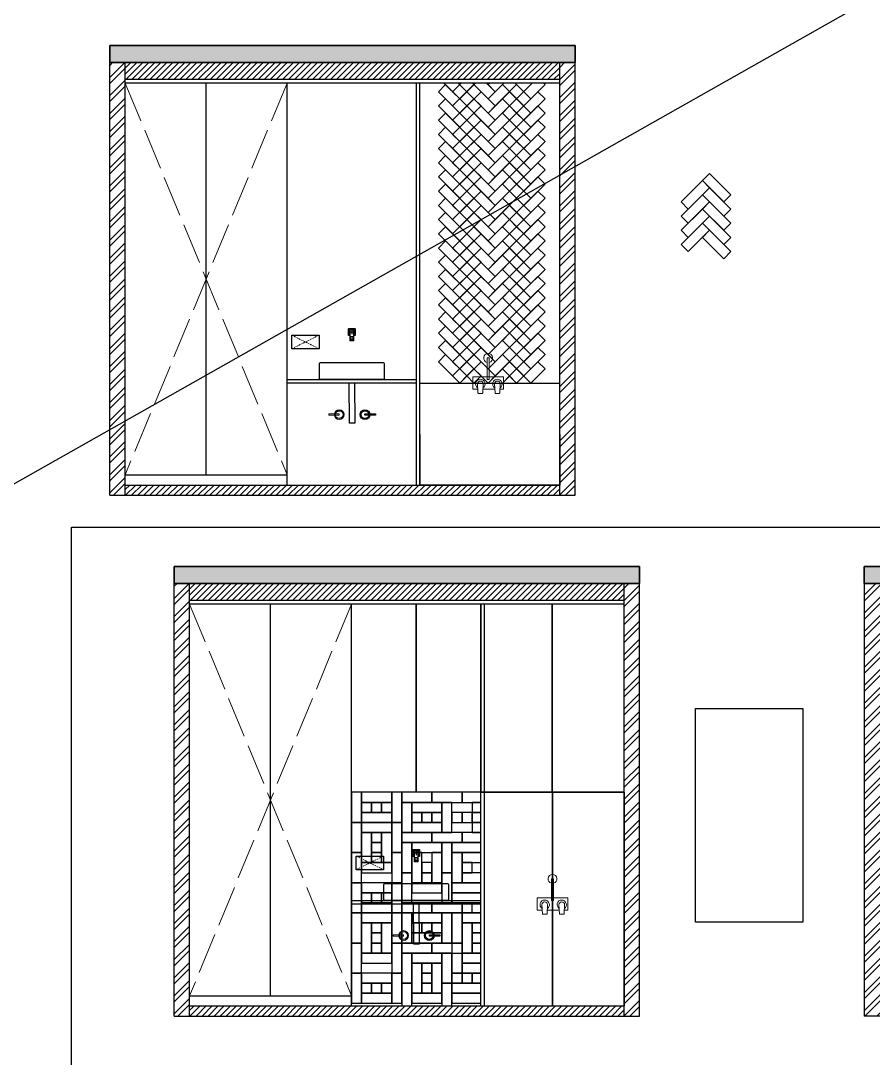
# Model space of a CAD drawing. Header units: millimetres. Extents: x 56222 to 3066687, y -650199 to -121287.
# Drawn here: x 156101 to 156351.2, y -178827.1 to -178522.5 of the extents above; entities that cross this region are included whole.
import ezdxf

# ---------------------------------------------------------------- set-up
doc = ezdxf.new("R2010")
doc.units = ezdxf.units.MM
doc.header["$MEASUREMENT"] = 0
doc.linetypes.add('ACAD_ISO02W100', pattern=[15, 12, -3])
doc.linetypes.add('DASHED', pattern=[0.75, 0.5, -0.25])
for name, color, linetype, lineweight in [('dim05', 1, 'Continuous', 13), ('ELEVATION', 250, 'Continuous', 9), ('Flooring', 253, 'Continuous', 30), ('FURNITURE', 32, 'Continuous', 9), ('HACHA', 253, 'Continuous', 5), ('INT-MISCELLENOUS', 250, 'Continuous', 0), ('TILE', 14, 'Continuous', 9), ('UTILITY', 48, 'Continuous', 9), ('wall', 7, 'Continuous', 30), ('XX~SLAB ( BEAM )~ ( DIM )', 7, 'Continuous', 9), ('XX~STR BEAM', 5, 'ACAD_ISO02W100', 9)]:
    doc.layers.add(name, color=color, linetype=linetype, lineweight=lineweight)
doc.layers.add('hatch', color=253, linetype='Continuous', lineweight=0, transparency=0.4)
doc.layers.add('str coll', color=6, linetype='Continuous')
pattern_1 = [(45, (11273.9643, -625.0162), (-0.8838834765, 0.8838834765), [])]
pattern_2 = [(45, (11273.9643, -625.0162), (-2.65165043, 2.65165043), []), (45, (11275.732, -625.0162), (-2.65165043, 2.65165043), [])]
pattern_3 = [(50, (11273.9643, -625.0162), (3.586300913, -0.313760675), [0.375, -4.125]), (355, (11273.9643, -625.0162), (-0.69375667, 3.76096067), [0.3, -3.3]), (100.4514445, (11274.263, -625.0423), (2.892544234, 3.447199955), [0.31870096, -3.50571056]), (46.1842, (11273.9643, -624.016), (5.33620665, -0.8275964), [0.5625, -6.1875]), (96.6356355, (11274.409, -624.085), (4.67330973, 4.870593), [0.47805171, -5.2585688]), (351.184164, (11273.964, -624.016), (4.67330973, 4.870593), [0.45, -4.95]), (21, (11274.4643, -624.2662), (2.98453526, -2.013094453), [0.375, -4.125]), (326, (11274.4643, -624.2662), (1.21657666, 3.625750225), [0.3, -3.3]), (71.4514447, (11274.713, -624.434), (4.201111884, 1.612655764), [0.31870095, -3.50571056]), (37.5, (11273.9643, -625.0162), (0.0607992766, 1.664469269), [0, -3.26, 0, -3.35, 0, -3.3125]), (7.5, (11273.9643, -625.0162), (1.315347687, 1.97205856), [0, -1.91, 0, -3.185, 0, -1.2625]), (327.5, (11272.8493, -625.0162), (2.669112181, -0.112774359), [0, -1.25, 0, -3.9, 0, -5.175]), (317.5, (11272.3493, -625.0162), (2.915930847, 0.500524912), [0, -1.625, 0, -2.59, 0, -3.675])]
pattern_4 = [(45, (11255.0744, -472.0842), (-0.8838834765, 0.8838834765), [])]

# ---------------------------------------------------------------- blocks, each defined once
blk = doc.blocks.new('404COK-E')
for p, q in [((0.82, 0, 1), (0.7, -2.68, 1)), ((-0.82, 0, 1), (-0.7, -2.68, 1)), ((-0.57, -2.8, 1), (0.57, -2.8, 1))]:
    blk.add_line(p, q)
for centre, radius, start, end in [((0, 0, 1), 1.38, 304.096, 235.904), ((0, 0, 1), 0.824, 0, 180), ((-0.57, -2.68, 1), 0.125, 180, 270), ((0.57, -2.68, 1), 0.125, 270, 0)]:
    blk.add_arc(centre, radius, start, end)

msp = doc.modelspace()

# ---------------------------------------------------------------- hatches: boundary and pattern name
at = {"layer": 'hatch'}
h = msp.add_hatch(dxfattribs=at)
h.set_pattern_fill('AR-CONC', color=256, scale=0.5)
h.set_pattern_definition([(50, (11255.0744, -472.0842), (3.586300913, -0.313760675), [0.375, -4.125]), (355, (11255.0744, -472.0842), (-0.69375667, 3.76096067), [0.3, -3.3]), (100.4514445, (11255.3732, -472.1103), (2.892544234, 3.447199955), [0.31870096, -3.50571056]), (46.1842, (11255.0744, -471.084), (5.33620665, -0.8275964), [0.5625, -6.1875]), (96.6356355, (11255.519, -471.153), (4.67330973, 4.870593), [0.47805171, -5.2585688]), (351.184164, (11255.0744, -471.084), (4.67330973, 4.870593), [0.45, -4.95]), (21, (11255.5744, -471.3342), (2.98453526, -2.013094453), [0.375, -4.125]), (326, (11255.5744, -471.3342), (1.21657666, 3.625750225), [0.3, -3.3]), (71.4514447, (11255.823, -471.502), (4.201111884, 1.612655764), [0.31870095, -3.50571056]), (37.5, (11255.0744, -472.0842), (0.0607992766, 1.664469269), [0, -3.26, 0, -3.35, 0, -3.3125]), (7.5, (11255.0744, -472.0842), (1.315347687, 1.97205856), [0, -1.91, 0, -3.185, 0, -1.2625]), (327.5, (11253.9594, -472.0842), (2.669112181, -0.112774359), [0, -1.25, 0, -3.9, 0, -5.175]), (317.5, (11253.4594, -472.0842), (2.915930847, 0.500524912), [0, -1.625, 0, -2.59, 0, -3.675])])
h.paths.add_polyline_path([(156263.677, -178529.844), (156127.177, -178529.844), (156127.177, -178534.844), (156263.677, -178534.844)])
at = {"layer": 'hatch', "ltscale": 10}
h = msp.add_hatch(dxfattribs=at)
h.set_pattern_fill('ANSI32', color=256, scale=10, style=0)
h.set_pattern_definition([(45, (11255.0744, -472.084), (-2.65165043, 2.65165043), []), (45, (11256.842, -472.084), (-2.65165043, 2.65165043), [])])
h.paths.add_polyline_path([(156131.677, -178534.844), (156127.177, -178534.844), (156127.177, -178661.844), (156131.677, -178661.844)])
h.paths.add_polyline_path([(156263.677, -178534.844), (156259.177, -178534.844), (156259.177, -178661.844), (156263.677, -178661.844)])
at = {"layer": 'hatch'}
h = msp.add_hatch(dxfattribs=at)
h.set_pattern_fill('ANSI31', color=6, scale=10)
h.set_pattern_definition(pattern_4)
h.paths.add_polyline_path([(156259.177, -178534.844), (156131.677, -178534.844), (156131.677, -178539.844), (156259.177, -178539.844)])
h = msp.add_hatch(dxfattribs=at)
h.set_pattern_fill('ANSI31', color=256, scale=10)
h.set_pattern_definition(pattern_4)
h.paths.add_polyline_path([(156259.177, -178658.844), (156131.677, -178658.844), (156131.677, -178661.844), (156259.177, -178661.844)])
h = msp.add_hatch(dxfattribs=at)
h.set_pattern_fill('AR-CONC', color=256, scale=0.5)
h.set_pattern_definition(pattern_3)
h.paths.add_polyline_path([(156282.567, -178682.776), (156146.067, -178682.776), (156146.067, -178687.776), (156282.567, -178687.776)])
h = msp.add_hatch(dxfattribs=at)
h.set_pattern_fill('AR-CONC', color=256, scale=0.5)
h.set_pattern_definition(pattern_3)
h.paths.add_polyline_path([(156447.505, -178687.776), (156447.505, -178682.776), (156348.505, -178682.776), (156348.505, -178687.776)])
at = {"layer": 'hatch', "ltscale": 10}
h = msp.add_hatch(dxfattribs=at)
h.set_pattern_fill('ANSI32', color=256, scale=10, style=0)
h.set_pattern_definition(pattern_2)
h.paths.add_polyline_path([(156150.567, -178687.776), (156146.067, -178687.776), (156146.067, -178814.776), (156150.567, -178814.776)])
h.paths.add_polyline_path([(156282.567, -178687.776), (156278.067, -178687.776), (156278.067, -178814.776), (156282.567, -178814.776)])
at = {"layer": 'hatch'}
h = msp.add_hatch(dxfattribs=at)
h.set_pattern_fill('ANSI31', color=6, scale=10)
h.set_pattern_definition(pattern_1)
h.paths.add_polyline_path([(156278.067, -178687.776), (156150.567, -178687.776), (156150.567, -178692.776), (156278.067, -178692.776)])
at = {"layer": 'hatch', "ltscale": 10}
h = msp.add_hatch(dxfattribs=at)
h.set_pattern_fill('ANSI32', color=256, scale=10, style=0)
h.set_pattern_definition(pattern_2)
h.paths.add_polyline_path([(156357.505, -178687.776), (156348.505, -178687.776), (156348.505, -178814.776), (156357.505, -178814.776)])
h.paths.add_polyline_path([(156447.505, -178687.776), (156443.005, -178687.776), (156443.005, -178814.776), (156447.505, -178814.776)])
at = {"layer": 'hatch'}
h = msp.add_hatch(dxfattribs=at)
h.set_pattern_fill('ANSI31', color=256, scale=10)
h.set_pattern_definition(pattern_1)
h.paths.add_polyline_path([(156278.067, -178811.776), (156150.567, -178811.776), (156150.567, -178814.776), (156278.067, -178814.776)])

# ---------------------------------------------------------------- linework, layer by layer
at = {"color": 6, "lineweight": 30}
for p, q in [((156259.177, -178539.844), (156131.677, -178539.844)), ((156259.177, -178540.844), (156131.677, -178540.844)), ((156278.067, -178692.776), (156150.567, -178692.776)), ((156278.067, -178693.776), (156150.567, -178693.776))]:
    msp.add_line(p, q, dxfattribs=at)
at = {"layer": 'dim05', "color": 1, "lineweight": 35}
for p, q in [((156263.677, -178529.844), (156127.177, -178529.844)), ((156127.177, -178529.844), (156127.177, -178534.844)), ((156263.677, -178529.844), (156263.677, -178534.844)), ((156263.677, -178534.844), (156127.177, -178534.844)), ((156282.567, -178682.776), (156146.067, -178682.776)), ((156146.067, -178682.776), (156146.067, -178687.776)), ((156282.567, -178682.776), (156282.567, -178687.776)), ((156348.505, -178682.776), (156447.505, -178682.776)), ((156348.505, -178682.776), (156348.505, -178687.776)), ((156282.567, -178687.776), (156146.067, -178687.776)), ((156348.505, -178687.776), (156447.505, -178687.776))]:
    msp.add_line(p, q, dxfattribs=at)
at = {"layer": 'ELEVATION', "color": 1, "lineweight": 30}
for points in [[(156218.188, -178658.844), (156218.166, -178628.903), (156259.155, -178628.903), (156259.177, -178658.844)], [(156330.503, -178787.176), (156299.013, -178787.199), (156299.013, -178724.427), (156330.503, -178724.404)]]:
    msp.add_lwpolyline(points, close=True, dxfattribs=at)
at = {"layer": 'Flooring', "ltscale": 4}
for p, q in [((156131.677, -178658.844), (156259.177, -178658.844)), ((156150.567, -178811.776), (156278.067, -178811.776))]:
    msp.add_line(p, q, dxfattribs=at)
at = {"layer": 'FURNITURE', "linetype": 'ACAD_ISO02W100', "lineweight": 5}
for p, q in [((156131.677, -178540.844), (156179.177, -178655.844)), ((156179.177, -178540.844), (156131.677, -178655.844)), ((156150.567, -178693.776), (156198.067, -178808.776)), ((156198.067, -178693.776), (156150.567, -178808.776))]:
    msp.add_line(p, q, dxfattribs=at)
at = {"layer": 'FURNITURE', "lineweight": 30}
for p, q in [((156155.427, -178655.844), (156155.427, -178540.844)), ((156179.177, -178658.844), (156179.177, -178540.844)), ((156131.677, -178655.844), (156179.177, -178655.844)), ((156174.317, -178808.776), (156174.317, -178693.776)), ((156198.067, -178811.776), (156198.067, -178693.776)), ((156150.567, -178808.776), (156198.067, -178808.776))]:
    msp.add_line(p, q, dxfattribs=at)
at = {"layer": 'FURNITURE', "color": 0, "linetype": 'ByBlock', "lineweight": -2, "transparency": 33554518}
for p, q in [((156197.177, -178614.925), (156197.177, -178612.954)), ((156197.192, -178612.939), (156199.162, -178612.939)), ((156197.57, -178614.939), (156197.192, -178614.939)), ((156197.482, -178613.259), (156197.482, -178614.62)), ((156197.483, -178613.297), (156197.483, -178614.582)), ((156197.489, -178613.297), (156197.489, -178614.582)), ((156198.858, -178613.244), (156197.496, -178613.244)), ((156197.538, -178613.314), (156197.502, -178613.976)), ((156197.502, -178613.977), (156197.502, -178614.601)), ((156197.517, -178614.616), (156197.517, -178614.616)), ((156197.517, -178614.616), (156197.57, -178614.616)), ((156198.82, -178613.245), (156197.534, -178613.245)), ((156198.82, -178613.251), (156197.534, -178613.251)), ((156197.534, -178614.628), (156197.57, -178614.628)), ((156197.534, -178614.634), (156197.57, -178614.634)), ((156197.538, -178613.315), (156197.577, -178613.354)), ((156198.801, -178613.301), (156197.553, -178613.301)), ((156197.57, -178614.683), (156197.57, -178616.496)), ((156197.577, -178613.354), (156197.577, -178616.496)), ((156198.765, -178613.939), (156197.589, -178613.939)), ((156198.03, -178613.939), (156198.325, -178613.939)), ((156198.177, -178613.351), (156198.177, -178614.528)), ((156198.777, -178613.354), (156198.816, -178613.315)), ((156198.777, -178616.496), (156198.777, -178613.354)), ((156198.784, -178616.496), (156198.784, -178614.683)), ((156199.162, -178614.939), (156198.784, -178614.939)), ((156198.785, -178614.628), (156198.82, -178614.628)), ((156198.785, -178614.634), (156198.82, -178614.634)), ((156198.785, -178614.635), (156198.858, -178614.635)), ((156198.786, -178614.616), (156198.838, -178614.616)), ((156198.852, -178613.976), (156198.816, -178613.314)), ((156198.838, -178614.616), (156198.838, -178614.616)), ((156198.852, -178614.601), (156198.852, -178613.977)), ((156198.865, -178614.582), (156198.865, -178613.297)), ((156198.871, -178614.582), (156198.871, -178613.297)), ((156198.873, -178614.62), (156198.873, -178613.259)), ((156199.177, -178612.954), (156199.177, -178614.925)), ((156197.591, -178616.511), (156197.585, -178616.511)), ((156198.763, -178616.511), (156197.591, -178616.511)), ((156197.817, -178615.379), (156197.817, -178615.982)), ((156198.479, -178615.32), (156197.876, -178615.32)), ((156197.876, -178616.041), (156198.479, -178616.041)), ((156198.537, -178615.982), (156198.537, -178615.379)), ((156198.769, -178616.511), (156198.763, -178616.511)), ((156179.177, -178627.844), (156217.177, -178627.844)), ((156179.177, -178628.844), (156217.177, -178628.844)), ((156216.067, -178767.857), (156216.067, -178765.886)), ((156216.082, -178765.871), (156218.052, -178765.871)), ((156216.371, -178766.191), (156216.371, -178767.552)), ((156216.373, -178766.229), (156216.373, -178767.514)), ((156216.379, -178766.229), (156216.379, -178767.514)), ((156217.748, -178766.176), (156216.386, -178766.176)), ((156216.428, -178766.246), (156216.392, -178766.908)), ((156216.392, -178766.909), (156216.392, -178767.533)), ((156217.71, -178766.177), (156216.424, -178766.177)), ((156217.71, -178766.183), (156216.424, -178766.183)), ((156216.428, -178766.247), (156216.467, -178766.286)), ((156217.691, -178766.233), (156216.443, -178766.233)), ((156216.467, -178766.286), (156216.467, -178769.428)), ((156217.655, -178766.871), (156216.479, -178766.871)), ((156216.92, -178766.871), (156217.215, -178766.871)), ((156217.067, -178766.283), (156217.067, -178767.46)), ((156217.667, -178766.286), (156217.706, -178766.247)), ((156217.667, -178769.428), (156217.667, -178766.286)), ((156217.742, -178766.908), (156217.706, -178766.246)), ((156217.742, -178767.533), (156217.742, -178766.909)), ((156217.755, -178767.514), (156217.755, -178766.229)), ((156217.761, -178767.514), (156217.761, -178766.229)), ((156217.763, -178767.552), (156217.763, -178766.191)), ((156218.067, -178765.886), (156218.067, -178767.857)), ((156216.46, -178767.871), (156216.082, -178767.871)), ((156216.407, -178767.548), (156216.407, -178767.548)), ((156216.407, -178767.548), (156216.459, -178767.548)), ((156216.424, -178767.56), (156216.46, -178767.56)), ((156216.424, -178767.566), (156216.46, -178767.566)), ((156216.46, -178767.615), (156216.46, -178769.428)), ((156216.481, -178769.443), (156216.475, -178769.443)), ((156217.653, -178769.443), (156216.481, -178769.443)), ((156216.707, -178768.311), (156216.707, -178768.914)), ((156217.368, -178768.252), (156216.766, -178768.252)), ((156216.766, -178768.973), (156217.368, -178768.973)), ((156217.427, -178768.914), (156217.427, -178768.311)), ((156217.659, -178769.443), (156217.653, -178769.443)), ((156217.674, -178769.428), (156217.674, -178767.615)), ((156218.052, -178767.871), (156217.674, -178767.871)), ((156217.675, -178767.56), (156217.71, -178767.56)), ((156217.675, -178767.566), (156217.71, -178767.566)), ((156217.675, -178767.567), (156217.748, -178767.567)), ((156217.676, -178767.548), (156217.727, -178767.548)), ((156217.727, -178767.548), (156217.727, -178767.548)), ((156198.067, -178780.776), (156236.067, -178780.776)), ((156198.067, -178781.776), (156236.067, -178781.776))]:
    msp.add_line(p, q, dxfattribs=at)
for points in [[(156207.694, -178627.844), (156188.66, -178627.844), (156188.66, -178623.343, -0.4142136), (156189.16, -178622.843), (156207.194, -178622.843, -0.4142136), (156207.694, -178623.343)], [(156226.584, -178780.776), (156207.55, -178780.776), (156207.55, -178776.275, -0.4142136), (156208.05, -178775.775), (156226.084, -178775.775, -0.4142136), (156226.584, -178776.275)]]:
    msp.add_lwpolyline(points, format="xyb", close=True, dxfattribs=at)
for points in [[(156197.421, -178628.844), (156198.933, -178628.844), (156199.011, -178640.728), (156197.499, -178640.728)], [(156202.039, -178637.959), (156205.115, -178637.959), (156205.115, -178638.369), (156202.039, -178638.369)], [(156216.311, -178781.776), (156217.823, -178781.776), (156217.901, -178793.66), (156216.389, -178793.66)], [(156220.929, -178790.891), (156224.005, -178790.891), (156224.005, -178791.301), (156220.929, -178791.301)]]:
    msp.add_lwpolyline(points, close=True, dxfattribs=at)
for centre, radius in [((156194.471, -178638.164), 1.143), ((156202.039, -178638.164), 1.429), ((156202.039, -178638.164), 1.143), ((156213.36, -178791.096), 1.143), ((156220.929, -178791.096), 1.429), ((156220.929, -178791.096), 1.143)]:
    msp.add_circle(centre, radius, dxfattribs=at)
for centre, radius, start, end in [((156197.192, -178612.954), 0.0147, 90, 180), ((156197.192, -178614.925), 0.0147, 180, 270), ((156197.496, -178613.259), 0.0147, 90, 180), ((156197.496, -178614.62), 0.0147, 180, 270), ((156197.534, -178613.297), 0.0514, 90, 180), ((156197.534, -178614.582), 0.0514, 180, 270), ((156197.534, -178613.297), 0.0454, 90, 180), ((156197.534, -178614.582), 0.0454, 180, 270), ((156197.517, -178614.601), 0.0147, 180.00007, 270), ((156197.553, -178613.315), 0.0147, 90, 176.87092), ((156198.801, -178613.315), 0.0147, 3.12908, 90), ((156198.82, -178613.297), 0.0514, 0, 90), ((156198.82, -178613.297), 0.0454, 0, 90), ((156198.82, -178614.582), 0.0514, 270, 0), ((156198.82, -178614.582), 0.0454, 270, 0), ((156198.838, -178614.601), 0.0147, 270, 359.99993), ((156198.838, -178613.977), 0.0147, 0, 3.12908), ((156198.858, -178613.259), 0.0147, 0, 90), ((156198.858, -178614.62), 0.0147, 270, 0), ((156199.162, -178612.954), 0.0147, 0, 90), ((156199.162, -178614.925), 0.0147, 270, 0), ((156197.585, -178616.496), 0.0147, 180, 270), ((156198.769, -178616.496), 0.0147, 270, 0), ((156216.082, -178765.886), 0.0147, 90, 180), ((156216.386, -178766.191), 0.0147, 90, 180), ((156216.424, -178766.229), 0.0514, 90, 180), ((156216.424, -178766.229), 0.0454, 90, 180), ((156216.443, -178766.247), 0.0147, 90, 176.87092), ((156217.691, -178766.247), 0.0147, 3.12908, 90), ((156217.71, -178766.229), 0.0514, 0, 90), ((156217.71, -178766.229), 0.0454, 0, 90), ((156217.727, -178766.909), 0.0147, 0, 3.12908), ((156217.748, -178766.191), 0.0147, 0, 90), ((156218.052, -178765.886), 0.0147, 0, 90), ((156216.082, -178767.857), 0.0147, 180, 270), ((156216.386, -178767.552), 0.0147, 180, 270), ((156216.424, -178767.514), 0.0514, 180, 270), ((156216.424, -178767.514), 0.0454, 180, 270), ((156216.407, -178767.533), 0.0147, 180.00007, 270), ((156216.475, -178769.428), 0.0147, 180, 270), ((156217.659, -178769.428), 0.0147, 270, 0), ((156217.71, -178767.514), 0.0514, 270, 0), ((156217.71, -178767.514), 0.0454, 270, 0), ((156217.727, -178767.533), 0.0147, 270, 359.99993), ((156217.748, -178767.552), 0.0147, 270, 0), ((156218.052, -178767.857), 0.0147, 270, 0)]:
    msp.add_arc(centre, radius, start, end, dxfattribs=at)
for centre in [(156198.793, -178614.683), (156217.683, -178767.615)]:
    msp.add_ellipse(centre, major_axis=(0, -0.103), ratio=0.0874891, start_param=4.2671988, end_param=4.7125418, dxfattribs=at)
for points, knots in [([(156197.571, -178614.598), (156197.57, -178614.599), (156197.57, -178614.603), (156197.569, -178614.614), (156197.57, -178614.63), (156197.57, -178614.654), (156197.57, -178614.672), (156197.57, -178614.683)], [0.13415458, 0.13415458, 0.13415458, 0.13415458, 0.27291048, 0.40845351, 0.57423922, 0.77122636, 1, 1, 1, 1]), ([(156198.785, -178614.64), (156198.785, -178614.64), (156198.785, -178614.633), (156198.785, -178614.621), (156198.786, -178614.608), (156198.787, -178614.598), (156198.788, -178614.595), (156198.787, -178614.595)], [0, 0, 0, 0, 0.01693004, 0.2332864, 0.43567813, 0.62384693, 0.77910712, 0.77910712, 0.77910712, 0.77910712]), ([(156197.817, -178615.379), (156197.817, -178615.371), (156197.82, -178615.355), (156197.834, -178615.335), (156197.854, -178615.323), (156197.869, -178615.32), (156197.876, -178615.32)], [0, 0, 0, 0, 0.2637779, 0.5164766, 0.7678992, 1, 1, 1, 1]), ([(156197.876, -178616.041), (156197.868, -178616.041), (156197.852, -178616.037), (156197.832, -178616.023), (156197.82, -178616.004), (156197.817, -178615.989), (156197.817, -178615.982)], [0, 0, 0, 0, 0.2637779, 0.5164766, 0.7678992, 1, 1, 1, 1]), ([(156198.479, -178615.32), (156198.487, -178615.32), (156198.503, -178615.323), (156198.522, -178615.337), (156198.535, -178615.357), (156198.537, -178615.372), (156198.537, -178615.379)], [0, 0, 0, 0, 0.2637779, 0.5164766, 0.7678992, 1, 1, 1, 1]), ([(156198.537, -178615.982), (156198.537, -178615.99), (156198.534, -178616.006), (156198.52, -178616.026), (156198.501, -178616.038), (156198.486, -178616.041), (156198.479, -178616.041)], [0, 0, 0, 0, 0.2637779, 0.5164766, 0.7678992, 1, 1, 1, 1]), ([(156216.461, -178767.53), (156216.46, -178767.531), (156216.459, -178767.535), (156216.459, -178767.546), (156216.46, -178767.562), (156216.46, -178767.586), (156216.46, -178767.604), (156216.46, -178767.615)], [0.13415458, 0.13415458, 0.13415458, 0.13415458, 0.27291048, 0.40845351, 0.57423922, 0.77122636, 1, 1, 1, 1]), ([(156216.707, -178768.311), (156216.707, -178768.303), (156216.71, -178768.287), (156216.724, -178768.267), (156216.744, -178768.255), (156216.758, -178768.252), (156216.766, -178768.252)], [0, 0, 0, 0, 0.2637779, 0.5164766, 0.7678992, 1, 1, 1, 1]), ([(156216.766, -178768.973), (156216.757, -178768.973), (156216.742, -178768.969), (156216.722, -178768.955), (156216.709, -178768.936), (156216.707, -178768.921), (156216.707, -178768.914)], [0, 0, 0, 0, 0.2637779, 0.5164766, 0.7678992, 1, 1, 1, 1]), ([(156217.368, -178768.252), (156217.377, -178768.252), (156217.393, -178768.255), (156217.412, -178768.269), (156217.425, -178768.289), (156217.427, -178768.304), (156217.427, -178768.311)], [0, 0, 0, 0, 0.2637779, 0.5164766, 0.7678992, 1, 1, 1, 1]), ([(156217.427, -178768.914), (156217.427, -178768.922), (156217.424, -178768.938), (156217.41, -178768.958), (156217.391, -178768.97), (156217.376, -178768.973), (156217.368, -178768.973)], [0, 0, 0, 0, 0.2637779, 0.5164766, 0.7678992, 1, 1, 1, 1]), ([(156217.674, -178767.572), (156217.674, -178767.572), (156217.675, -178767.565), (156217.675, -178767.553), (156217.676, -178767.54), (156217.677, -178767.53), (156217.678, -178767.527), (156217.677, -178767.527)], [0, 0, 0, 0, 0.01693004, 0.2332864, 0.43567813, 0.62384693, 0.77910712, 0.77910712, 0.77910712, 0.77910712])]:
    msp.add_open_spline(points, degree=3, knots=knots, dxfattribs=at)
at = {"layer": 'HACHA', "color": 5, "lineweight": 30}
for p, q in [((156217.177, -178658.844), (156217.177, -178540.844)), ((156218.177, -178658.844), (156218.177, -178540.844)), ((156236.067, -178811.776), (156236.067, -178693.776)), ((156237.067, -178811.776), (156237.067, -178693.776))]:
    msp.add_line(p, q, dxfattribs=at)
at = {"layer": 'INT-MISCELLENOUS'}
for centre in [(156197.517, -178613.977), (156216.407, -178766.909)]:
    msp.add_arc(centre, 0.0147, 176.87092, 180.00007, dxfattribs=at)
at = {"layer": 'str coll', "color": 252, "lineweight": 5, "true_color": 0x939598}
for points in [[(156194.471, -178637.959), (156191.395, -178637.959), (156191.395, -178638.369), (156194.471, -178638.369)], [(156213.36, -178790.891), (156210.285, -178790.891), (156210.285, -178791.301), (156213.36, -178791.301)]]:
    msp.add_lwpolyline(points, close=True, dxfattribs=at)
for centre in [(156194.471, -178638.164), (156213.36, -178791.096)]:
    msp.add_circle(centre, 1.429, dxfattribs=at)
at = {"layer": 'TILE', "color": 1, "linetype": 'Continuous', "lineweight": 25}
msp.add_line((155066.713, -179242.65), (158321.234, -177400.874), dxfattribs=at)
at = {"layer": 'UTILITY', "ltscale": 3}
for points in [[(156237.876, -178621.551), (156238.478, -178621.551), (156238.478, -178627.885), (156237.876, -178627.885)], [(156256.766, -178774.483), (156257.368, -178774.483), (156257.368, -178780.817), (156256.766, -178780.817)]]:
    msp.add_lwpolyline(points, close=True, dxfattribs=at)
for points in [[(156235.143, -178630.711), (156233.645, -178630.711), (156233.645, -178627.096), (156242.71, -178627.096), (156242.71, -178630.711), (156241.643, -178630.711)], [(156254.033, -178783.643), (156252.534, -178783.643), (156252.534, -178780.028), (156261.6, -178780.028), (156261.6, -178783.643), (156260.533, -178783.643)]]:
    msp.add_lwpolyline(points, dxfattribs=at)
at = {"layer": 'UTILITY', "ltscale": 3, "elevation": 0.5}
for points in [[(156240.143, -178630.711), (156236.643, -178630.711)], [(156259.033, -178783.643), (156255.533, -178783.643)]]:
    msp.add_lwpolyline(points, dxfattribs=at)
at = {"layer": 'UTILITY', "ltscale": 3}
for centre in [(156238.177, -178621.551), (156257.067, -178774.483)]:
    msp.add_arc(centre, 1.322, 283.15447, 256.84553, dxfattribs=at)
at = {"layer": 'wall', "lineweight": 30}
for p, q in [((156127.177, -178661.844), (156127.177, -178534.844)), ((156131.677, -178661.844), (156131.677, -178534.844)), ((156259.177, -178661.844), (156259.177, -178534.844)), ((156263.677, -178661.844), (156263.677, -178534.844)), ((156127.177, -178661.844), (156263.677, -178661.844)), ((156146.067, -178814.776), (156146.067, -178687.776)), ((156150.567, -178814.776), (156150.567, -178687.776)), ((156278.067, -178814.776), (156278.067, -178687.776)), ((156282.567, -178814.776), (156282.567, -178687.776)), ((156348.505, -178687.776), (156348.505, -178814.776)), ((156146.067, -178814.776), (156282.567, -178814.776)), ((156447.505, -178814.776), (156348.505, -178814.776))]:
    msp.add_line(p, q, dxfattribs=at)
at = {"layer": 'XX~SLAB ( BEAM )~ ( DIM )', "color": 242, "linetype": 'DASHED', "true_color": 0xcd2027}
for p, q in [((156180.557, -178614.844), (156188.557, -178618.844)), ((156180.557, -178618.844), (156188.557, -178614.844)), ((156199.447, -178767.776), (156207.447, -178771.776)), ((156199.447, -178771.776), (156207.447, -178767.776))]:
    msp.add_line(p, q, dxfattribs=at)
at = {"layer": 'XX~SLAB ( BEAM )~ ( DIM )', "color": 1, "lineweight": 25}
for points in [[(156229.833, -178549.637), (156223.575, -178543.379), (156225.661, -178541.293), (156231.919, -178547.551)], [(156229.833, -178549.637), (156236.091, -178543.379), (156234.005, -178541.293), (156227.747, -178547.551)], [(156238.177, -178549.637), (156231.919, -178543.379), (156234.005, -178541.293), (156240.263, -178547.551)], [(156244.435, -178543.379), (156238.177, -178549.637), (156240.263, -178551.723), (156246.521, -178545.465)], [(156244.435, -178543.379), (156250.693, -178549.637), (156248.607, -178551.723), (156242.349, -178545.465)], [(156252.779, -178543.379), (156246.521, -178549.637), (156248.607, -178551.723), (156254.865, -178545.465)], [(156229.833, -178553.809), (156223.575, -178547.551), (156225.661, -178545.465), (156231.919, -178551.723)], [(156229.833, -178553.809), (156236.091, -178547.551), (156234.005, -178545.465), (156227.747, -178551.723)], [(156238.177, -178553.809), (156231.919, -178547.551), (156234.005, -178545.465), (156240.263, -178551.723)], [(156244.435, -178547.551), (156238.177, -178553.809), (156240.263, -178555.895), (156246.521, -178549.637)], [(156244.435, -178547.551), (156250.693, -178553.809), (156248.607, -178555.895), (156242.349, -178549.637)], [(156252.779, -178547.551), (156246.521, -178553.809), (156248.607, -178555.895), (156254.865, -178549.637)], [(156229.833, -178557.981), (156223.575, -178551.723), (156225.661, -178549.637), (156231.919, -178555.895)], [(156229.833, -178557.981), (156236.091, -178551.723), (156234.005, -178549.637), (156227.747, -178555.895)], [(156238.177, -178557.981), (156231.919, -178551.723), (156234.005, -178549.637), (156240.263, -178555.895)], [(156229.833, -178562.153), (156223.575, -178555.895), (156225.661, -178553.809), (156231.919, -178560.067)], [(156229.833, -178562.153), (156236.091, -178555.895), (156234.005, -178553.809), (156227.747, -178560.067)], [(156238.177, -178562.153), (156231.919, -178555.895), (156234.005, -178553.809), (156240.263, -178560.067)], [(156244.435, -178551.723), (156238.177, -178557.981), (156240.263, -178560.067), (156246.521, -178553.809)], [(156244.435, -178551.723), (156250.693, -178557.981), (156248.607, -178560.067), (156242.349, -178553.809)], [(156252.779, -178551.723), (156246.521, -178557.981), (156248.607, -178560.067), (156254.865, -178553.809)], [(156244.435, -178555.895), (156238.177, -178562.153), (156240.263, -178564.239), (156246.521, -178557.981)], [(156244.435, -178555.895), (156250.693, -178562.153), (156248.607, -178564.239), (156242.349, -178557.981)], [(156252.779, -178555.895), (156246.521, -178562.153), (156248.607, -178564.239), (156254.865, -178557.981)], [(156229.833, -178566.324), (156223.575, -178560.067), (156225.661, -178557.981), (156231.919, -178564.239)], [(156229.833, -178566.324), (156236.091, -178560.067), (156234.005, -178557.981), (156227.747, -178564.239)], [(156238.177, -178566.324), (156231.919, -178560.067), (156234.005, -178557.981), (156240.263, -178564.239)], [(156244.435, -178560.067), (156238.177, -178566.324), (156240.263, -178568.41), (156246.521, -178562.153)], [(156244.435, -178560.067), (156250.693, -178566.324), (156248.607, -178568.41), (156242.349, -178562.153)], [(156252.779, -178560.067), (156246.521, -178566.324), (156248.607, -178568.41), (156254.865, -178562.153)], [(156229.833, -178570.496), (156223.575, -178564.239), (156225.661, -178562.153), (156231.919, -178568.41)], [(156229.833, -178570.496), (156236.091, -178564.239), (156234.005, -178562.153), (156227.747, -178568.41)], [(156238.177, -178570.496), (156231.919, -178564.239), (156234.005, -178562.153), (156240.263, -178568.41)], [(156229.833, -178574.668), (156223.575, -178568.41), (156225.661, -178566.324), (156231.919, -178572.582)], [(156229.833, -178574.668), (156236.091, -178568.41), (156234.005, -178566.324), (156227.747, -178572.582)], [(156238.177, -178574.668), (156231.919, -178568.41), (156234.005, -178566.324), (156240.263, -178572.582)], [(156244.435, -178564.239), (156238.177, -178570.496), (156240.263, -178572.582), (156246.521, -178566.324)], [(156244.435, -178564.239), (156250.693, -178570.496), (156248.607, -178572.582), (156242.349, -178566.324)], [(156252.779, -178564.239), (156246.521, -178570.496), (156248.607, -178572.582), (156254.865, -178566.324)], [(156244.435, -178568.41), (156238.177, -178574.668), (156240.263, -178576.754), (156246.521, -178570.496)], [(156244.435, -178568.41), (156250.693, -178574.668), (156248.607, -178576.754), (156242.349, -178570.496)], [(156252.779, -178568.41), (156246.521, -178574.668), (156248.607, -178576.754), (156254.865, -178570.496)], [(156229.833, -178578.84), (156223.575, -178572.582), (156225.661, -178570.496), (156231.919, -178576.754)], [(156229.833, -178578.84), (156236.091, -178572.582), (156234.005, -178570.496), (156227.747, -178576.754)], [(156238.177, -178578.84), (156231.919, -178572.582), (156234.005, -178570.496), (156240.263, -178576.754)], [(156229.833, -178583.012), (156223.575, -178576.754), (156225.661, -178574.668), (156231.919, -178580.926)], [(156229.833, -178583.012), (156236.091, -178576.754), (156234.005, -178574.668), (156227.747, -178580.926)], [(156238.177, -178583.012), (156231.919, -178576.754), (156234.005, -178574.668), (156240.263, -178580.926)], [(156244.435, -178572.582), (156238.177, -178578.84), (156240.263, -178580.926), (156246.521, -178574.668)], [(156244.435, -178572.582), (156250.693, -178578.84), (156248.607, -178580.926), (156242.349, -178574.668)], [(156252.779, -178572.582), (156246.521, -178578.84), (156248.607, -178580.926), (156254.865, -178574.668)], [(156244.435, -178576.754), (156238.177, -178583.012), (156240.263, -178585.098), (156246.521, -178578.84)], [(156244.435, -178576.754), (156250.693, -178583.012), (156248.607, -178585.098), (156242.349, -178578.84)], [(156252.779, -178576.754), (156246.521, -178583.012), (156248.607, -178585.098), (156254.865, -178578.84)], [(156229.833, -178587.184), (156223.575, -178580.926), (156225.661, -178578.84), (156231.919, -178585.098)], [(156229.833, -178587.184), (156236.091, -178580.926), (156234.005, -178578.84), (156227.747, -178585.098)], [(156238.177, -178587.184), (156231.919, -178580.926), (156234.005, -178578.84), (156240.263, -178585.098)], [(156244.435, -178580.926), (156238.177, -178587.184), (156240.263, -178589.27), (156246.521, -178583.012)], [(156244.435, -178580.926), (156250.693, -178587.184), (156248.607, -178589.27), (156242.349, -178583.012)], [(156252.779, -178580.926), (156246.521, -178587.184), (156248.607, -178589.27), (156254.865, -178583.012)], [(156229.833, -178591.356), (156223.575, -178585.098), (156225.661, -178583.012), (156231.919, -178589.27)], [(156229.833, -178591.356), (156236.091, -178585.098), (156234.005, -178583.012), (156227.747, -178589.27)], [(156238.177, -178591.356), (156231.919, -178585.098), (156234.005, -178583.012), (156240.263, -178589.27)], [(156229.833, -178595.528), (156223.575, -178589.27), (156225.661, -178587.184), (156231.919, -178593.442)], [(156229.833, -178595.528), (156236.091, -178589.27), (156234.005, -178587.184), (156227.747, -178593.442)], [(156238.177, -178595.528), (156231.919, -178589.27), (156234.005, -178587.184), (156240.263, -178593.442)], [(156244.435, -178585.098), (156238.177, -178591.356), (156240.263, -178593.442), (156246.521, -178587.184)], [(156244.435, -178585.098), (156250.693, -178591.356), (156248.607, -178593.442), (156242.349, -178587.184)], [(156252.779, -178585.098), (156246.521, -178591.356), (156248.607, -178593.442), (156254.865, -178587.184)], [(156244.435, -178589.27), (156238.177, -178595.528), (156240.263, -178597.614), (156246.521, -178591.356)], [(156244.435, -178589.27), (156250.693, -178595.528), (156248.607, -178597.614), (156242.349, -178591.356)], [(156252.779, -178589.27), (156246.521, -178595.528), (156248.607, -178597.614), (156254.865, -178591.356)], [(156229.833, -178599.7), (156223.575, -178593.442), (156225.661, -178591.356), (156231.919, -178597.614)], [(156229.833, -178599.7), (156236.091, -178593.442), (156234.005, -178591.356), (156227.747, -178597.614)], [(156238.177, -178599.7), (156231.919, -178593.442), (156234.005, -178591.356), (156240.263, -178597.614)], [(156244.435, -178593.442), (156238.177, -178599.7), (156240.263, -178601.786), (156246.521, -178595.528)], [(156244.435, -178593.442), (156250.693, -178599.7), (156248.607, -178601.786), (156242.349, -178595.528)], [(156252.779, -178593.442), (156246.521, -178599.7), (156248.607, -178601.786), (156254.865, -178595.528)], [(156229.833, -178603.872), (156223.575, -178597.614), (156225.661, -178595.528), (156231.919, -178601.786)], [(156229.833, -178603.872), (156236.091, -178597.614), (156234.005, -178595.528), (156227.747, -178601.786)], [(156238.177, -178603.872), (156231.919, -178597.614), (156234.005, -178595.528), (156240.263, -178601.786)], [(156229.833, -178608.044), (156223.575, -178601.786), (156225.661, -178599.7), (156231.919, -178605.958)], [(156229.833, -178608.044), (156236.091, -178601.786), (156234.005, -178599.7), (156227.747, -178605.958)], [(156238.177, -178608.044), (156231.919, -178601.786), (156234.005, -178599.7), (156240.263, -178605.958)], [(156244.435, -178597.614), (156238.177, -178603.872), (156240.263, -178605.958), (156246.521, -178599.7)], [(156244.435, -178597.614), (156250.693, -178603.872), (156248.607, -178605.958), (156242.349, -178599.7)], [(156252.779, -178597.614), (156246.521, -178603.872), (156248.607, -178605.958), (156254.865, -178599.7)], [(156244.435, -178601.786), (156238.177, -178608.044), (156240.263, -178610.13), (156246.521, -178603.872)], [(156244.435, -178601.786), (156250.693, -178608.044), (156248.607, -178610.13), (156242.349, -178603.872)], [(156252.779, -178601.786), (156246.521, -178608.044), (156248.607, -178610.13), (156254.865, -178603.872)], [(156229.833, -178612.216), (156223.575, -178605.958), (156225.661, -178603.872), (156231.919, -178610.13)], [(156229.833, -178612.216), (156236.091, -178605.958), (156234.005, -178603.872), (156227.747, -178610.13)], [(156238.177, -178612.216), (156231.919, -178605.958), (156234.005, -178603.872), (156240.263, -178610.13)], [(156244.435, -178605.958), (156238.177, -178612.216), (156240.263, -178614.302), (156246.521, -178608.044)], [(156244.435, -178605.958), (156250.693, -178612.216), (156248.607, -178614.302), (156242.349, -178608.044)], [(156252.779, -178605.958), (156246.521, -178612.216), (156248.607, -178614.302), (156254.865, -178608.044)], [(156229.833, -178616.388), (156223.575, -178610.13), (156225.661, -178608.044), (156231.919, -178614.302)], [(156229.833, -178616.388), (156236.091, -178610.13), (156234.005, -178608.044), (156227.747, -178614.302)], [(156238.177, -178616.388), (156231.919, -178610.13), (156234.005, -178608.044), (156240.263, -178614.302)], [(156244.435, -178610.13), (156238.177, -178616.388), (156240.263, -178618.474), (156246.521, -178612.216)], [(156244.435, -178610.13), (156250.693, -178616.388), (156248.607, -178618.474), (156242.349, -178612.216)], [(156252.779, -178610.13), (156246.521, -178616.388), (156248.607, -178618.474), (156254.865, -178612.216)], [(156229.833, -178620.56), (156223.575, -178614.302), (156225.661, -178612.216), (156231.919, -178618.474)], [(156229.833, -178620.56), (156236.091, -178614.302), (156234.005, -178612.216), (156227.747, -178618.474)], [(156238.177, -178620.56), (156231.919, -178614.302), (156234.005, -178612.216), (156240.263, -178618.474)], [(156244.435, -178614.302), (156238.177, -178620.56), (156240.263, -178622.646), (156246.521, -178616.388)], [(156244.435, -178614.302), (156250.693, -178620.56), (156248.607, -178622.646), (156242.349, -178616.388)], [(156252.779, -178614.302), (156246.521, -178620.56), (156248.607, -178622.646), (156254.865, -178616.388)], [(156229.833, -178624.732), (156223.575, -178618.474), (156225.661, -178616.388), (156231.919, -178622.646)], [(156229.833, -178624.732), (156236.091, -178618.474), (156234.005, -178616.388), (156227.747, -178622.646)], [(156238.177, -178624.732), (156231.919, -178618.474), (156234.005, -178616.388), (156240.263, -178622.646)], [(156229.833, -178628.903), (156223.575, -178622.646), (156225.661, -178620.56), (156231.919, -178626.817)], [(156229.833, -178628.903), (156236.091, -178622.646), (156234.005, -178620.56), (156227.747, -178626.817)], [(156238.177, -178628.903), (156231.919, -178622.646), (156234.005, -178620.56), (156240.263, -178626.817)], [(156244.435, -178618.474), (156238.177, -178624.732), (156240.263, -178626.817), (156246.521, -178620.56)], [(156244.435, -178618.474), (156250.693, -178624.732), (156248.607, -178626.817), (156242.349, -178620.56)], [(156252.779, -178618.474), (156246.521, -178624.732), (156248.607, -178626.817), (156254.865, -178620.56)], [(156217.067, -178749.027), (156198.067, -178749.049), (156198.067, -178693.788), (156217.067, -178693.765)], [(156236.067, -178749.027), (156217.067, -178749.049), (156217.067, -178693.788), (156236.067, -178693.765)], [(156257, -178749.004), (156236.067, -178749.027), (156236.067, -178693.788), (156257, -178693.765)], [(156278, -178749.004), (156257, -178749.027), (156257, -178693.788), (156278, -178693.765)], [(156198.067, -178749.049), (156198.067, -178757.899), (156201.017, -178757.899), (156201.017, -178749.049)], [(156209.867, -178749.049), (156201.017, -178749.049), (156201.017, -178751.999), (156209.867, -178751.999)], [(156209.867, -178749.049), (156209.867, -178757.899), (156212.817, -178757.899), (156212.817, -178749.049)], [(156212.817, -178751.999), (156221.667, -178751.999), (156221.667, -178749.049), (156212.817, -178749.049)], [(156221.667, -178751.999), (156230.517, -178751.999), (156230.517, -178749.049), (156221.667, -178749.049)], [(156257.067, -178811.776), (156236.067, -178811.799), (156236.067, -178749.027), (156257.067, -178749.004)], [(156278.067, -178811.776), (156257.067, -178811.799), (156257.067, -178749.027), (156278.067, -178749.004)], [(156201.017, -178751.999), (156201.017, -178754.949), (156203.967, -178754.949), (156203.967, -178751.999)], [(156203.967, -178751.999), (156203.967, -178754.949), (156206.917, -178754.949), (156206.917, -178751.999)], [(156206.917, -178751.999), (156206.917, -178754.949), (156209.867, -178754.949), (156209.867, -178751.999)], [(156212.817, -178751.999), (156212.817, -178760.849), (156215.767, -178760.849), (156215.767, -178751.999)], [(156224.617, -178751.999), (156215.767, -178751.999), (156215.767, -178754.949), (156224.617, -178754.949)], [(156224.617, -178751.999), (156224.617, -178760.849), (156227.567, -178760.849), (156227.567, -178751.999)], [(156209.867, -178754.949), (156201.017, -178754.949), (156201.017, -178757.899), (156209.867, -178757.899)], [(156215.767, -178754.949), (156215.767, -178757.899), (156218.717, -178757.899), (156218.717, -178754.949)], [(156218.717, -178754.949), (156218.717, -178757.899), (156221.667, -178757.899), (156221.667, -178754.949)], [(156221.667, -178754.949), (156221.667, -178757.899), (156224.617, -178757.899), (156224.617, -178754.949)], [(156227.567, -178754.949), (156227.567, -178757.899), (156230.517, -178757.899), (156230.517, -178754.949)], [(156230.517, -178754.949), (156230.517, -178757.899), (156233.467, -178757.899), (156233.467, -178754.949)], [(156233.467, -178754.949), (156233.467, -178757.899), (156236.067, -178757.899), (156236.067, -178754.949)], [(156198.067, -178757.899), (156198.067, -178766.749), (156201.017, -178766.749), (156201.017, -178757.899)], [(156209.867, -178757.899), (156201.017, -178757.899), (156201.017, -178760.849), (156209.867, -178760.849)], [(156209.867, -178757.899), (156209.867, -178766.749), (156212.817, -178766.749), (156212.817, -178757.899)], [(156224.617, -178757.899), (156215.767, -178757.899), (156215.767, -178760.849), (156224.617, -178760.849)], [(156203.967, -178769.699), (156203.967, -178760.849), (156201.017, -178760.849), (156201.017, -178769.699)], [(156206.917, -178760.849), (156203.967, -178760.849), (156203.967, -178763.799), (156206.917, -178763.799)], [(156209.867, -178769.699), (156209.867, -178760.849), (156206.917, -178760.849), (156206.917, -178769.699)], [(156212.817, -178763.799), (156221.667, -178763.799), (156221.667, -178760.849), (156212.817, -178760.849)], [(156221.667, -178763.799), (156230.517, -178763.799), (156230.517, -178760.849), (156221.667, -178760.849)], [(156206.917, -178763.799), (156203.967, -178763.799), (156203.967, -178766.749), (156206.917, -178766.749)], [(156212.817, -178763.799), (156212.817, -178772.649), (156215.767, -178772.649), (156215.767, -178763.799)], [(156224.617, -178763.799), (156215.767, -178763.799), (156215.767, -178766.749), (156224.617, -178766.749)], [(156224.617, -178763.799), (156224.617, -178772.649), (156227.567, -178772.649), (156227.567, -178763.799)], [(156227.567, -178766.749), (156236.067, -178766.749), (156236.067, -178763.799), (156227.567, -178763.799)], [(156198.067, -178766.749), (156198.067, -178775.599), (156201.017, -178775.599), (156201.017, -178766.749)], [(156206.917, -178766.749), (156203.967, -178766.749), (156203.967, -178769.699), (156206.917, -178769.699)], [(156209.867, -178766.749), (156209.867, -178775.599), (156212.817, -178775.599), (156212.817, -178766.749)], [(156218.717, -178775.599), (156218.717, -178766.749), (156215.767, -178766.749), (156215.767, -178775.599)], [(156224.617, -178775.599), (156224.617, -178766.749), (156221.667, -178766.749), (156221.667, -178775.599)], [(156227.567, -178766.749), (156227.567, -178775.599), (156230.517, -178775.599), (156230.517, -178766.749)], [(156236.067, -178766.749), (156230.517, -178766.749), (156230.517, -178769.699), (156236.067, -178769.699)], [(156209.867, -178769.699), (156201.017, -178769.699), (156201.017, -178772.649), (156209.867, -178772.649)], [(156221.667, -178769.699), (156218.717, -178769.699), (156218.717, -178772.649), (156221.667, -178772.649)], [(156230.517, -178769.699), (156230.517, -178772.649), (156233.467, -178772.649), (156233.467, -178769.699)], [(156212.817, -178772.649), (156212.817, -178781.499), (156215.767, -178781.499), (156215.767, -178772.649)], [(156221.667, -178772.649), (156218.717, -178772.649), (156218.717, -178775.599), (156221.667, -178775.599)], [(156224.617, -178772.649), (156224.617, -178781.499), (156227.567, -178781.499), (156227.567, -178772.649)], [(156236.067, -178772.649), (156230.517, -178772.649), (156230.517, -178775.599), (156236.067, -178775.599)], [(156198.067, -178775.599), (156198.067, -178784.449), (156201.017, -178784.449), (156201.017, -178775.599)], [(156209.867, -178775.599), (156201.017, -178775.599), (156201.017, -178778.549), (156209.867, -178778.549)], [(156209.867, -178775.599), (156209.867, -178784.449), (156212.817, -178784.449), (156212.817, -178775.599)], [(156224.617, -178775.599), (156215.767, -178775.599), (156215.767, -178778.549), (156224.617, -178778.549)], [(156227.567, -178778.549), (156236.067, -178778.549), (156236.067, -178775.599), (156227.567, -178775.599)], [(156201.017, -178778.549), (156201.017, -178781.499), (156203.967, -178781.499), (156203.967, -178778.549)], [(156203.967, -178778.549), (156203.967, -178781.499), (156206.917, -178781.499), (156206.917, -178778.549)], [(156206.917, -178778.549), (156206.917, -178781.499), (156209.867, -178781.499), (156209.867, -178778.549)], [(156227.567, -178781.499), (156236.067, -178781.499), (156236.067, -178778.549), (156227.567, -178778.549)], [(156209.867, -178781.499), (156201.017, -178781.499), (156201.017, -178784.449), (156209.867, -178784.449)], [(156212.817, -178784.449), (156221.667, -178784.449), (156221.667, -178781.499), (156212.817, -178781.499)], [(156221.667, -178784.449), (156230.517, -178784.449), (156230.517, -178781.499), (156221.667, -178781.499)], [(156230.517, -178784.449), (156236.067, -178784.449), (156236.067, -178781.499), (156230.517, -178781.499)], [(156230.517, -178781.499), (156230.517, -178784.449), (156233.467, -178784.449), (156233.467, -178781.499)], [(156198.067, -178784.449), (156198.067, -178793.299), (156201.017, -178793.299), (156201.017, -178784.449)], [(156209.867, -178784.449), (156201.017, -178784.449), (156201.017, -178787.399), (156209.867, -178787.399)], [(156209.867, -178784.449), (156209.867, -178793.299), (156212.817, -178793.299), (156212.817, -178784.449)], [(156212.817, -178784.449), (156212.817, -178793.299), (156215.767, -178793.299), (156215.767, -178784.449)], [(156224.617, -178784.449), (156215.767, -178784.449), (156215.767, -178787.399), (156224.617, -178787.399)], [(156224.617, -178784.449), (156224.617, -178793.299), (156227.567, -178793.299), (156227.567, -178784.449)], [(156227.567, -178784.449), (156227.567, -178793.299), (156230.517, -178793.299), (156230.517, -178784.449)], [(156236.067, -178784.449), (156230.517, -178784.449), (156230.517, -178787.399), (156236.067, -178787.399)], [(156203.967, -178796.249), (156203.967, -178787.399), (156201.017, -178787.399), (156201.017, -178796.249)], [(156206.917, -178787.399), (156203.967, -178787.399), (156203.967, -178790.349), (156206.917, -178790.349)], [(156209.867, -178796.249), (156209.867, -178787.399), (156206.917, -178787.399), (156206.917, -178796.249)], [(156215.767, -178787.399), (156215.767, -178790.349), (156218.717, -178790.349), (156218.717, -178787.399)], [(156218.717, -178787.399), (156218.717, -178790.349), (156221.667, -178790.349), (156221.667, -178787.399)], [(156221.667, -178787.399), (156221.667, -178790.349), (156224.617, -178790.349), (156224.617, -178787.399)], [(156233.467, -178796.249), (156233.467, -178787.399), (156230.517, -178787.399), (156230.517, -178796.249)], [(156236.067, -178787.399), (156233.467, -178787.399), (156233.467, -178790.349), (156236.067, -178790.349)], [(156206.917, -178790.349), (156203.967, -178790.349), (156203.967, -178793.299), (156206.917, -178793.299)], [(156224.617, -178790.349), (156215.767, -178790.349), (156215.767, -178793.299), (156224.617, -178793.299)], [(156236.067, -178790.349), (156233.467, -178790.349), (156233.467, -178793.299), (156236.067, -178793.299)], [(156198.067, -178793.299), (156198.067, -178802.149), (156201.017, -178802.149), (156201.017, -178793.299)], [(156206.917, -178793.299), (156203.967, -178793.299), (156203.967, -178796.249), (156206.917, -178796.249)], [(156209.867, -178793.299), (156209.867, -178802.149), (156212.817, -178802.149), (156212.817, -178793.299)], [(156212.817, -178796.249), (156221.667, -178796.249), (156221.667, -178793.299), (156212.817, -178793.299)], [(156221.667, -178796.249), (156230.517, -178796.249), (156230.517, -178793.299), (156221.667, -178793.299)], [(156227.567, -178793.299), (156227.567, -178802.149), (156230.517, -178802.149), (156230.517, -178793.299)], [(156236.067, -178793.299), (156233.467, -178793.299), (156233.467, -178796.249), (156236.067, -178796.249)], [(156209.867, -178796.249), (156201.017, -178796.249), (156201.017, -178799.199), (156209.867, -178799.199)], [(156212.817, -178796.249), (156212.817, -178805.099), (156215.767, -178805.099), (156215.767, -178796.249)], [(156224.617, -178796.249), (156215.767, -178796.249), (156215.767, -178799.199), (156224.617, -178799.199)], [(156224.617, -178796.249), (156224.617, -178805.099), (156227.567, -178805.099), (156227.567, -178796.249)], [(156236.067, -178796.249), (156230.517, -178796.249), (156230.517, -178799.199), (156236.067, -178799.199)], [(156218.717, -178808.049), (156218.717, -178799.199), (156215.767, -178799.199), (156215.767, -178808.049)], [(156221.667, -178799.199), (156218.717, -178799.199), (156218.717, -178802.149), (156221.667, -178802.149)], [(156224.617, -178808.049), (156224.617, -178799.199), (156221.667, -178799.199), (156221.667, -178808.049)], [(156230.517, -178802.149), (156236.067, -178802.149), (156236.067, -178799.199), (156230.517, -178799.199)], [(156198.067, -178802.149), (156198.067, -178810.999), (156201.017, -178810.999), (156201.017, -178802.149)], [(156209.867, -178802.149), (156201.017, -178802.149), (156201.017, -178805.099), (156209.867, -178805.099)], [(156209.867, -178802.149), (156209.867, -178810.999), (156212.817, -178810.999), (156212.817, -178802.149)], [(156221.667, -178802.149), (156218.717, -178802.149), (156218.717, -178805.099), (156221.667, -178805.099)], [(156227.567, -178802.149), (156227.567, -178805.099), (156230.517, -178805.099), (156230.517, -178802.149)], [(156230.517, -178802.149), (156230.517, -178805.099), (156233.467, -178805.099), (156233.467, -178802.149)], [(156233.467, -178802.149), (156233.467, -178805.099), (156236.067, -178805.099), (156236.067, -178802.149)], [(156201.017, -178805.099), (156201.017, -178808.049), (156203.967, -178808.049), (156203.967, -178805.099)], [(156203.967, -178805.099), (156203.967, -178808.049), (156206.917, -178808.049), (156206.917, -178805.099)], [(156206.917, -178805.099), (156206.917, -178808.049), (156209.867, -178808.049), (156209.867, -178805.099)], [(156212.817, -178805.099), (156212.842, -178811.776), (156215.792, -178811.776), (156215.767, -178805.099)], [(156221.667, -178805.099), (156218.717, -178805.099), (156218.717, -178808.049), (156221.667, -178808.049)], [(156224.617, -178805.099), (156224.617, -178811.776), (156227.567, -178811.776), (156227.567, -178805.099)], [(156236.067, -178805.099), (156227.555, -178805.099), (156227.555, -178808.049), (156236.067, -178808.049)], [(156209.867, -178808.049), (156201.017, -178808.049), (156201.017, -178810.999), (156209.867, -178810.999)], [(156224.617, -178808.049), (156215.767, -178808.049), (156215.767, -178810.999), (156224.617, -178810.999)], [(156236.067, -178808.049), (156227.555, -178808.049), (156227.555, -178810.999), (156236.067, -178810.999)]]:
    msp.add_lwpolyline(points, close=True, dxfattribs=at)
for points in [[(156229.385, -178540.844), (156231.919, -178543.379), (156229.833, -178545.465), (156225.213, -178540.844)], [(156230.282, -178540.844), (156227.747, -178543.379), (156229.833, -178545.465), (156234.454, -178540.844)], [(156237.729, -178540.844), (156240.263, -178543.379), (156238.177, -178545.465), (156233.557, -178540.844)], [(156242.798, -178540.844), (156238.177, -178545.465), (156240.263, -178547.551), (156246.521, -178541.293), (156246.073, -178540.844)], [(156238.626, -178540.844), (156238.177, -178541.293), (156240.263, -178543.379), (156242.798, -178540.844)], [(156246.073, -178540.844), (156250.693, -178545.465), (156248.607, -178547.551), (156242.349, -178541.293), (156242.798, -178540.844)], [(156251.141, -178540.844), (156246.521, -178545.465), (156248.607, -178547.551), (156254.865, -178541.293), (156254.416, -178540.844)], [(156242.349, -178628.903), (156246.521, -178624.732), (156244.435, -178622.646), (156238.177, -178628.903)], [(156246.521, -178628.903), (156242.349, -178624.732), (156244.435, -178622.646), (156250.693, -178628.903)], [(156250.693, -178628.903), (156254.865, -178624.732), (156252.779, -178622.646), (156246.521, -178628.903)], [(156234.005, -178628.903), (156236.091, -178626.817), (156234.005, -178624.732), (156229.833, -178628.903)], [(156234.005, -178628.903), (156231.919, -178626.817), (156234.005, -178624.732), (156238.177, -178628.903)], [(156246.521, -178628.903), (156244.435, -178626.817), (156242.349, -178628.903)], [(156242.349, -178628.903), (156244.435, -178626.817), (156246.521, -178628.903)], [(156236.067, -178749.027), (156230.517, -178749.049), (156230.517, -178751.999), (156236.067, -178751.999)], [(156236.067, -178751.999), (156233.467, -178751.999), (156233.467, -178754.949), (156236.067, -178754.949)], [(156236.067, -178757.899), (156233.467, -178757.899), (156233.467, -178760.849), (156236.067, -178760.849)], [(156236.067, -178760.849), (156230.517, -178760.849), (156230.517, -178763.799), (156236.067, -178763.799)]]:
    msp.add_lwpolyline(points, dxfattribs=at)
at = {"layer": 'XX~SLAB ( BEAM )~ ( DIM )', "color": 30, "lineweight": 25, "true_color": 0xf26722}
for points in [[(156303.16, -178567.385), (156309.418, -178573.643), (156307.332, -178575.729), (156301.074, -178569.471)], [(156296.902, -178577.815), (156303.16, -178571.557), (156301.074, -178569.471), (156294.816, -178575.729)], [(156303.16, -178571.557), (156309.418, -178577.815), (156307.332, -178579.901), (156301.074, -178573.643)], [(156296.902, -178581.987), (156303.16, -178575.729), (156301.074, -178573.643), (156294.816, -178579.901)], [(156296.902, -178586.159), (156303.16, -178579.901), (156301.074, -178577.815), (156294.816, -178584.073)], [(156303.16, -178575.729), (156309.418, -178581.987), (156307.332, -178584.073), (156301.074, -178577.815)], [(156303.16, -178579.901), (156309.418, -178586.159), (156307.332, -178588.245), (156301.074, -178581.987)], [(156296.902, -178590.331), (156303.16, -178584.073), (156301.074, -178581.987), (156294.816, -178588.245)], [(156303.16, -178584.073), (156309.418, -178590.331), (156307.332, -178592.417), (156301.074, -178586.159)]]:
    msp.add_lwpolyline(points, close=True, dxfattribs=at)
at = {"layer": 'XX~SLAB ( BEAM )~ ( DIM )', "color": 1, "lineweight": 30}
msp.add_lwpolyline([(156800.835, -179029.141), (156115.895, -179029.141), (156115.895, -178671.255), (156800.835, -178671.255)], close=True, dxfattribs=at)
at = {"layer": 'XX~STR BEAM', "lineweight": 30}
for points in [[(156180.557, -178618.844), (156180.557, -178614.844), (156188.557, -178614.844), (156188.557, -178618.844)], [(156199.447, -178771.776), (156199.447, -178767.776), (156207.447, -178767.776), (156207.447, -178771.776)]]:
    msp.add_lwpolyline(points, close=True, dxfattribs=at)

# ---------------------------------------------------------------- block references
at = {"layer": 'UTILITY', "ltscale": 3, "xscale": -1}
for p in [(156235.893, -178629.131, -1), (156240.893, -178629.131, -1), (156254.783, -178782.063, -1), (156259.783, -178782.063, -1)]:
    msp.add_blockref('404COK-E', p, dxfattribs=at)

doc.saveas('drawing.dxf')
